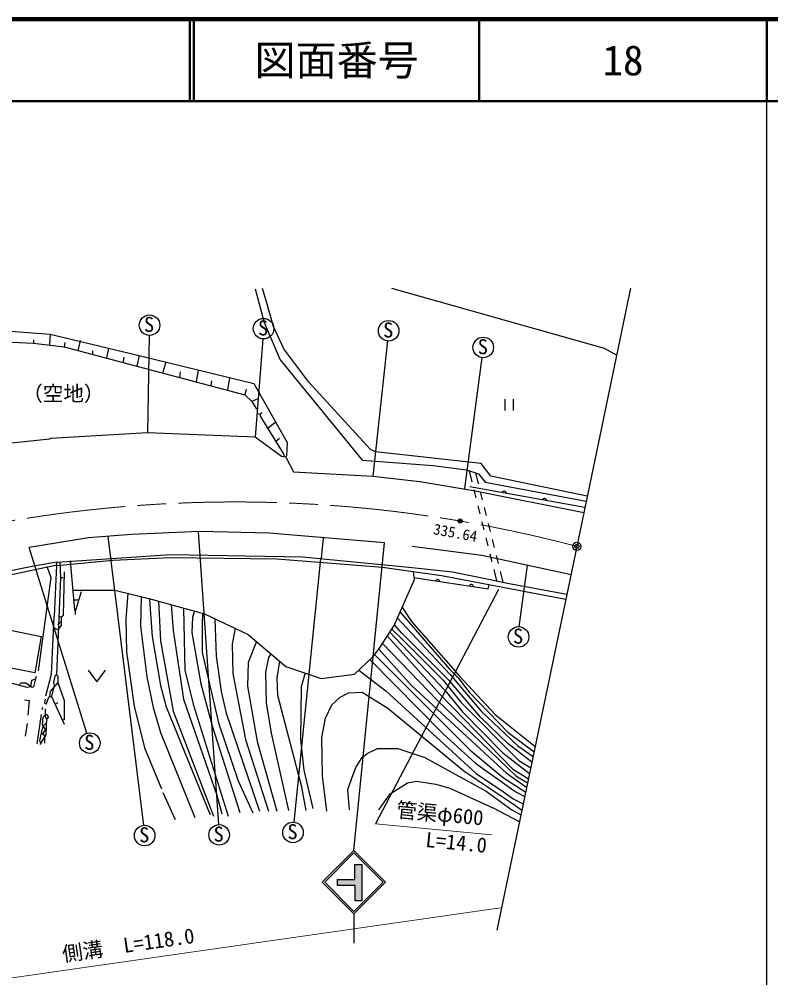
# Model space of a CAD drawing. Units: millimetres, scale not verified. Extents: x 40000 to 680000, y 20000 to 380000.
# Drawn here: x 487960 to 579500, y 263274 to 380000 of the extents above; entities that cross this region are included whole.
import ezdxf
from ezdxf.enums import TextEntityAlignment as Align

# ---------------------------------------------------------------- set-up
doc = ezdxf.new("R2010")
doc.units = ezdxf.units.MM
doc.header["$LTSCALE"] = 1000
doc.header["$PDMODE"] = 32
doc.header["$PDSIZE"] = 500
doc.linetypes.add('CHAIN', pattern=[18.5, 12, -1.5, 3.5, -1.5])
for name, color, linetype, lineweight in [('M-BGD', 7, 'Continuous', 25), ('M-BMK', 2, 'CHAIN', 13), ('M-BMK-SRVR', 3, 'Continuous', 25), ('M-STR-HTXT', 7, 'Continuous', 13), ('M-STR-STRC', 7, 'Continuous', 25), ('M-TTL', 2, 'Continuous', 140), ('M-TTL-BAND', 7, 'Continuous', 25), ('M-TTL-LINE', 7, 'Continuous', 50)]:
    doc.layers.add(name, color=color, linetype=linetype, lineweight=lineweight)
doc.layers.add('M-OTRS', color=6, linetype='Continuous')
doc.layers.add('M-TTL-TXT', color=7, linetype='Continuous')
doc.styles.add('ＭＳ ゴシック', font='')
doc.styles.get('ＭＳ ゴシック').set_extended_font_data('MS Gothic')

msp = doc.modelspace()

# ---------------------------------------------------------------- hatches: boundary and pattern name
at = {"layer": 'M-STR-STRC'}
msp.add_hatch(color=256, dxfattribs=at).paths.add_polyline_path([(529686, 272668), (529686, 277087), (528855, 277087), (528855, 275246), (526669, 275246), (526669, 274525), (528886, 274525), (528886, 272668)])

# ---------------------------------------------------------------- linework, layer by layer
at = {"layer": 'M-BGD'}
for p, q in [((516705, 347148), (517805, 343084)), ((517551, 347232), (518229, 344946)), ((533299, 347232), (539057, 345624)), ((539057, 345624), (559207, 339951)), ((518205, 345026), (518906, 342660)), ((480383, 342491), (491728, 341644)), ((517805, 343084), (519753, 338512)), ((520176, 339866), (518906, 342660)), ((480383, 340967), (489696, 340544)), ((489696, 340967), (489696, 340544)), ((491728, 341644), (491643, 340374)), ((491728, 341644), (502735, 339020)), ((495369, 340882), (495115, 339612)), ((503811, 341491), (503581, 329622)), ((517624, 341071), (516705, 329114)), ((489696, 340544), (493421, 340120)), ((493506, 340628), (493421, 340120)), ((493421, 340120), (515435, 334278)), ((498840, 339951), (498586, 338766)), ((523224, 335802), (520176, 339866)), ((532823, 340821), (531013, 324372)), ((559207, 339951), (560731, 339104)), ((496893, 339612), (496893, 339189)), ((500703, 338850), (500618, 338258)), ((502593, 339054), (502295, 337765)), ((502735, 339020), (516535, 335633)), ((519753, 338512), (529743, 326320)), ((544310, 338792), (542189, 322848)), ((505809, 338265), (505444, 336988)), ((507561, 337072), (507476, 336395)), ((509762, 337242), (509508, 335887)), ((513572, 336310), (513318, 334871)), ((511371, 335972), (511286, 335379)), ((516535, 335633), (520599, 328436)), ((530759, 327590), (523224, 335802)), ((515604, 334956), (515435, 334278)), ((515435, 334278), (516281, 333432)), ((517043, 333770), (516281, 333432)), ((516281, 333432), (516874, 332500)), ((547102, 333739), (547102, 332339)), ((548152, 332339), (548152, 333739)), ((516959, 331992), (517297, 331908)), ((517551, 332077), (517297, 331908)), ((517297, 331908), (517297, 331654)), ((517297, 331654), (520176, 326997)), ((519160, 330892), (518144, 330130)), ((503581, 329622), (491813, 328944)), ((516705, 329114), (503581, 329622)), ((491643, 328860), (485886, 328267)), ((491813, 328944), (491643, 328860)), ((519922, 326743), (516705, 329114)), ((519668, 328944), (519160, 328521)), ((520599, 328436), (520515, 326828)), ((520176, 326997), (520176, 326743)), ((531352, 327336), (530759, 327590)), ((544221, 325896), (531352, 327336)), ((520430, 326658), (519922, 326743)), ((520515, 326828), (520430, 326658)), ((520430, 326658), (521361, 324880)), ((529743, 326320), (538379, 325642)), ((545407, 324372), (544221, 325896)), ((521361, 324880), (531013, 324372)), ((538379, 325642), (542443, 325134)), ((542443, 325134), (543883, 324626)), ((542754, 325025), (543097, 323649)), ((543546, 324745), (543873, 323434)), ((543883, 324626), (544729, 323610)), ((531013, 324372), (536771, 323695)), ((536771, 323695), (543290, 322594)), ((544729, 323610), (557024, 321297)), ((557150, 321904), (545407, 324372)), ((556863, 320526), (542848, 323075)), ((543290, 322594), (556741, 319938)), ((543339, 322679), (543581, 321709)), ((544115, 322463), (544357, 321493)), ((543823, 320739), (544065, 319768)), ((544599, 320523), (544841, 319553)), ((544307, 318798), (544549, 317828)), ((509931, 317599), (501634, 317260)), ((509757, 317592), (512216, 281926)), ((518398, 317430), (509931, 317599)), ((545083, 318582), (545325, 317612)), ((496385, 316837), (489188, 315652)), ((501634, 317260), (496385, 316837)), ((498755, 317006), (503090, 281835)), ((532453, 316244), (518398, 317430)), ((525002, 316837), (524748, 314382)), ((544791, 316858), (545033, 315887)), ((545567, 316642), (545809, 315671)), ((496186, 293049), (489188, 315652)), ((535839, 315821), (544306, 314720)), ((492575, 313874), (506375, 314805)), ((492998, 313535), (499348, 314128)), ((494183, 314043), (494691, 308032)), ((499348, 314128), (506375, 314466)), ((506375, 314805), (522462, 314551)), ((506375, 314466), (519329, 314297)), ((519329, 314297), (532199, 313281)), ((524663, 314297), (521428, 282220)), ((522462, 314551), (535416, 313281)), ((524748, 314382), (524663, 314297)), ((544306, 314720), (555166, 312375)), ((545275, 314917), (545517, 313947)), ((546051, 314701), (546293, 313731)), ((492404, 313495), (476403, 310064)), ((489950, 313450), (479959, 311418)), ((492575, 313874), (489950, 313450)), ((491389, 313281), (491813, 312011)), ((492508, 313502), (492236, 307270)), ((492404, 313495), (492998, 313535)), ((492508, 313502), (492575, 313874)), ((492913, 313874), (492998, 312011)), ((532199, 313281), (539395, 312265)), ((535416, 313281), (540750, 312688)), ((545759, 312976), (546102, 311601)), ((549823, 313529), (548827, 306031)), ((491813, 312011), (490289, 300666)), ((492998, 312011), (492490, 300158)), ((492998, 312011), (493337, 312011)), ((493421, 312688), (493337, 307354)), ((533638, 306169), (536093, 311757)), ((535926, 312755), (536009, 312011)), ((536009, 312011), (545068, 310656)), ((536093, 311757), (536093, 311998)), ((539395, 312265), (554551, 309386)), ((540750, 312688), (545322, 311757)), ((545322, 311757), (547439, 311334)), ((546535, 312761), (546862, 311449)), ((546330, 310549), (531352, 282039)), ((545068, 310656), (545212, 311160)), ((547439, 311334), (554666, 309973)), ((494522, 310487), (499602, 310487)), ((494861, 308032), (495538, 310318)), ((499602, 310487), (503751, 309471)), ((501203, 310095), (500957, 306931)), ((502819, 309640), (502735, 306084)), ((503751, 309471), (510545, 307599)), ((503851, 309443), (503835, 309302)), ((494607, 309302), (495199, 309302)), ((503835, 309302), (504174, 304814)), ((504936, 309132), (505190, 304306)), ((506466, 308723), (506714, 305576)), ((507985, 308304), (508153, 300750)), ((534569, 308455), (535755, 306677)), ((491897, 300242), (492236, 307270)), ((492744, 307354), (493083, 307185)), ((493337, 307354), (493083, 307185)), ((493083, 307185), (493083, 306169)), ((494691, 308032), (494861, 308032)), ((494776, 308032), (494776, 307524)), ((509085, 307185), (509000, 305322)), ((509311, 307939), (509085, 307185)), ((510270, 306338), (510316, 307657)), ((510545, 307599), (515858, 305068)), ((511794, 307003), (511963, 302444)), ((534024, 307048), (540411, 300242)), ((534353, 307797), (540411, 300835)), ((484193, 306169), (490627, 304814)), ((492659, 305661), (492151, 305915)), ((493083, 306677), (492659, 306254)), ((493083, 306169), (492659, 305661)), ((500957, 306931), (501041, 302952)), ((502735, 306084), (503497, 299904)), ((510270, 302867), (510270, 306338)), ((514250, 305834), (513911, 303883)), ((531775, 303290), (533638, 306169)), ((534569, 305238), (533679, 306262)), ((535755, 306677), (540546, 301213)), ((490627, 304814), (489865, 300412)), ((504174, 304814), (505190, 298888)), ((506714, 305576), (507984, 297194)), ((509000, 305322), (510101, 299057)), ((515858, 305068), (520430, 301174)), ((532791, 304899), (539226, 297787)), ((533130, 305322), (539819, 298295)), ((533361, 305741), (534569, 304560)), ((540411, 299396), (534569, 305238)), ((505190, 304306), (506714, 295755)), ((513911, 303883), (513995, 300327)), ((516874, 304222), (515858, 301682)), ((532199, 303968), (538887, 297025)), ((534569, 304560), (539565, 299565)), ((501041, 302952), (501973, 296348)), ((512302, 294146), (510270, 302867)), ((511963, 302444), (512556, 298126)), ((518612, 302722), (518313, 302274)), ((528812, 300242), (531013, 302359)), ((531013, 302359), (531775, 303290)), ((531242, 302638), (542867, 291014)), ((531775, 303290), (535755, 298888)), ((489865, 300412), (483431, 301682)), ((515858, 301682), (515773, 298803)), ((518313, 302274), (517975, 300496)), ((519681, 301812), (519329, 299819)), ((520430, 301174), (524748, 299734)), ((530675, 302020), (539649, 292961)), ((540546, 301213), (541597, 299988)), ((490035, 299988), (489696, 298718)), ((491220, 297618), (491897, 300242)), ((492321, 299988), (492151, 299226)), ((492490, 300158), (492321, 299988)), ((492490, 300158), (492659, 299988)), ((492659, 299988), (492659, 299226)), ((496374, 300717), (497424, 299317)), ((497424, 299317), (498474, 300717)), ((508153, 300750), (509169, 296602)), ((513995, 300327), (515519, 292284)), ((517975, 300496), (518059, 296771)), ((522801, 300412), (522293, 298718)), ((524748, 299734), (528812, 300242)), ((529320, 300750), (532622, 298210)), ((540411, 300835), (541427, 299819)), ((540411, 300242), (544221, 295755)), ((540750, 300496), (541173, 300073)), ((541597, 299988), (545915, 295332)), ((488934, 298634), (486394, 299311)), ((488172, 299142), (488003, 298972)), ((488765, 299142), (488172, 299142)), ((489527, 298634), (488765, 299142)), ((489442, 299480), (489357, 298718)), ((489950, 299650), (489442, 299480)), ((492659, 299226), (491728, 298126)), ((492236, 298888), (491897, 297533)), ((492151, 299226), (492236, 298888)), ((492659, 299226), (493421, 297025)), ((503497, 299904), (504259, 296178)), ((505190, 298888), (505867, 296263)), ((510101, 299057), (511455, 293977)), ((519329, 299819), (519414, 297702)), ((535755, 298888), (547269, 288220)), ((539565, 299565), (541766, 296856)), ((544137, 294993), (540411, 299396)), ((541427, 299819), (542782, 298041)), ((489357, 298718), (488934, 298634)), ((489696, 298718), (489527, 298634)), ((491728, 298126), (491643, 297533)), ((512556, 298126), (513149, 295501)), ((515773, 298803), (516959, 292030)), ((519414, 297702), (522293, 286696)), ((522293, 298718), (522208, 292284)), ((527034, 297448), (528050, 297956)), ((528050, 297956), (529743, 298041)), ((529743, 298041), (532876, 296094)), ((532622, 298210), (543629, 288135)), ((539226, 297787), (548031, 288728)), ((539819, 298295), (541935, 295670)), ((542782, 298041), (547523, 293130)), ((488595, 297110), (489188, 297025)), ((489188, 297025), (489019, 295247)), ((491135, 297194), (491051, 296771)), ((491051, 296771), (491220, 296602)), ((491220, 296602), (491305, 296686)), ((491305, 296686), (491559, 297448)), ((491559, 297448), (491643, 297533)), ((491643, 297533), (491897, 297533)), ((491897, 297533), (493421, 294146)), ((492659, 296771), (492405, 296602)), ((493421, 297025), (493421, 294739)), ((507984, 297194), (512048, 285510)), ((509169, 296602), (513403, 282970)), ((518059, 296771), (518652, 293046)), ((525256, 294908), (526018, 296517)), ((526018, 296517), (527034, 297448)), ((538887, 297025), (548455, 287881)), ((541766, 296856), (548793, 289744)), ((490627, 295332), (490119, 291776)), ((490797, 296178), (490712, 295924)), ((490881, 294993), (491220, 295332)), ((491135, 296009), (491135, 295078)), ((491220, 295332), (491389, 295332)), ((491389, 295332), (491474, 294993)), ((501973, 296348), (503243, 291268)), ((504259, 296178), (505190, 293130)), ((505867, 296263), (511201, 283140)), ((506714, 295755), (511625, 282970)), ((513149, 295501), (517213, 283563)), ((532876, 296094), (542105, 288474)), ((541935, 295670), (546846, 290675)), ((544221, 295755), (548709, 291522)), ((545915, 295332), (550808, 291450)), ((488934, 294231), (488680, 292707)), ((490797, 294062), (490881, 294993)), ((491305, 294316), (490881, 293977)), ((491135, 295078), (491305, 294824)), ((491305, 294824), (491220, 292876)), ((491389, 294824), (491305, 294824)), ((491474, 294993), (491389, 294824)), ((493421, 294739), (493252, 294570)), ((524833, 292538), (525256, 294908)), ((547523, 291776), (544137, 294993)), ((490881, 293977), (490627, 293130)), ((490627, 293130), (490881, 292961)), ((490627, 292961), (490712, 293046)), ((490712, 293046), (490881, 293046)), ((491220, 293469), (490797, 294062)), ((490881, 293046), (491220, 293469)), ((505190, 293130), (509339, 282801)), ((511455, 293977), (514842, 283394)), ((514673, 287204), (512302, 294146)), ((518652, 293046), (520769, 283648)), ((547523, 293130), (550675, 290808)), ((490458, 292114), (490627, 292961)), ((491220, 292876), (490458, 291691)), ((490543, 291945), (490458, 292114)), ((490881, 292961), (491051, 292707)), ((491051, 292707), (491051, 291860)), ((515519, 292284), (518313, 283563)), ((516959, 292030), (519329, 283563)), ((522208, 292284), (522631, 288558)), ((524917, 287881), (524833, 292538)), ((539649, 292961), (543544, 289405)), ((503243, 291268), (505275, 286272)), ((530336, 290590), (531606, 291183)), ((531606, 291183), (534061, 291183)), ((534061, 291183), (537363, 290082)), ((542867, 291014), (546931, 287627)), ((546846, 290675), (550122, 288155)), ((550412, 289547), (547523, 291776)), ((548709, 291522), (550556, 290237)), ((528981, 288982), (529743, 290082)), ((529743, 290082), (530336, 290590)), ((537363, 290082), (544814, 286018)), ((548793, 289744), (550266, 288844)), ((522631, 288558), (523732, 283902)), ((528389, 287373), (528981, 288982)), ((542105, 288474), (545237, 286357)), ((543544, 289405), (548201, 286103)), ((548031, 288728), (549987, 287505)), ((516451, 283309), (514673, 287204)), ((525425, 283563), (524917, 287881)), ((528389, 287373), (527965, 286188)), ((535247, 287034), (536347, 287204)), ((536347, 287204), (538718, 286865)), ((543629, 288135), (546931, 285934)), ((546931, 287627), (549652, 285895)), ((547269, 288220), (549767, 286447)), ((548455, 287881), (549883, 287008)), ((522293, 286696), (522885, 283648)), ((527965, 286188), (528135, 283732)), ((533130, 285680), (535247, 287034)), ((538718, 286865), (540411, 286357)), ((540411, 286357), (545661, 283986)), ((544814, 286018), (547947, 283732)), ((545237, 286357), (548285, 284325)), ((548201, 286103), (548455, 285934)), ((505444, 285849), (506968, 282547)), ((512048, 285510), (512641, 283224)), ((531775, 283732), (533130, 285680)), ((546931, 285934), (548116, 285087)), ((548116, 285087), (549354, 284468)), ((548455, 285934), (549538, 285350)), ((548897, 282272), (545661, 283986)), ((547947, 283732), (549071, 283108)), ((548285, 284325), (549188, 283669))]:
    msp.add_line(p, q, dxfattribs=at)
for centre, radius in [((503839, 342740), 1250), ((517724, 342317), 1250), ((532964, 342063), 1250), ((544479, 340031), 1250), ((541662, 318892), 100), ((541662, 318892), 80), ((541662, 318892), 60), ((541662, 318892), 40), ((541662, 318892), 20), ((541662, 318892), 20), ((548778, 304782), 1250), ((496558, 291856), 1250), ((503246, 280595), 1250), ((512306, 280680), 1250), ((521307, 280976), 1250)]:
    msp.add_circle(centre, radius, dxfattribs=at)
for centre, start, end in [((547015, 322260), 2.37125, 157.01048), ((551934, 321366), 2.37125, 157.01048), ((538918, 311519), 4.1758, 158.81504), ((543031, 310904), 4.1758, 158.81504)]:
    msp.add_arc(centre, 256, start, end, dxfattribs=at)
msp.add_point((541662, 318892), dxfattribs=at)
at = {"layer": 'M-BMK'}
msp.add_arc((514271, 158619), 162597, 75.17303, 110.61335, dxfattribs=at)
at = {"layer": 'M-BMK-SRVR'}
for p, q in [((562425, 347232), (555879, 315802)), ((555879, 315802), (546152, 269089))]:
    msp.add_line(p, q, dxfattribs=at)
msp.add_circle((555879, 315802), 500, dxfattribs=at)
msp.add_point((555879, 315802), dxfattribs=at)
at = {"layer": 'M-OTRS'}
msp.add_point((555879, 315802), dxfattribs=at)
at = {"layer": 'M-STR-HTXT'}
for p, q in [((531352, 282039), (545522, 280700)), ((461587, 259602), (546592, 271794))]:
    msp.add_line(p, q, dxfattribs=at)
at = {"layer": 'M-STR-STRC'}
for p, q in [((528733, 278784), (532453, 316244)), ((524872, 274923), (528733, 278784)), ((525169, 274923), (528733, 278487)), ((528733, 278784), (532593, 274923)), ((528733, 278487), (532296, 274923)), ((528855, 275246), (528855, 277087)), ((528855, 277087), (529686, 277087)), ((529686, 277087), (529686, 272668)), ((528733, 271063), (524872, 274923)), ((528733, 271360), (525169, 274923)), ((526669, 275246), (526669, 274525)), ((526669, 275246), (528855, 275246)), ((528886, 274525), (526669, 274525)), ((532593, 274923), (528733, 271063)), ((532296, 274923), (528733, 271360)), ((528886, 272668), (528886, 274525)), ((529686, 272668), (528886, 272668)), ((528733, 271063), (528733, 267507))]:
    msp.add_line(p, q, dxfattribs=at)
at = {"layer": 'M-TTL'}
msp.add_line((680000, 380000), (40000, 380000), dxfattribs=at)
at = {"layer": 'M-TTL-BAND'}
msp.add_line((579000, 20000), (579000, 370000), dxfattribs=at)
at = {"layer": 'M-TTL-LINE'}
for p, q in [((508747, 380000), (508747, 370000)), ((509247, 380000), (509247, 370000)), ((543997, 380000), (543997, 370000)), ((579000, 380000), (579000, 370000)), ((40000, 370000), (680000, 370000))]:
    msp.add_line(p, q, dxfattribs=at)

# ---------------------------------------------------------------- texts
at = {"layer": 'M-BGD', "style": 'ＭＳ ゴシック'}
for s, p in [('S', (503160, 341367)), ('S', (517046, 340943)), ('S', (532286, 340689)), ('S', (543800, 338657)), ('（空地）', (488342, 332950)), ('S', (548100, 303408)), ('S', (495879, 290482)), ('S', (502568, 279221)), ('S', (511627, 279306)), ('S', (520628, 279603))]:
    msp.add_text(s, height=1833, dxfattribs=at).set_placement(p, align=Align.BOTTOM_LEFT)
msp.add_text('335.64', height=1320, rotation=349.775, dxfattribs=at).set_placement((538244, 316916), align=Align.BOTTOM_LEFT)
at = {"layer": 'M-STR-HTXT', "style": 'ＭＳ ゴシック'}
for s, rotation, p in [('管渠φ600', 354.386, (533771, 282311)), ('L=14.0', 354.386, (537332, 278666)), ('側溝\u3000L=118.0', 8.162, (493424, 264690))]:
    msp.add_text(s, height=1833, rotation=rotation, dxfattribs=at).set_placement(p, align=Align.BOTTOM_LEFT)
at = {"layer": 'M-TTL-TXT', "style": 'ＭＳ ゴシック'}
for s, p in [('図面番号', (526622, 375000)), ('18', (561497, 375000))]:
    msp.add_text(s, height=3666, dxfattribs=at).set_placement(p, align=Align.MIDDLE_CENTER)

doc.saveas('drawing.dxf')
